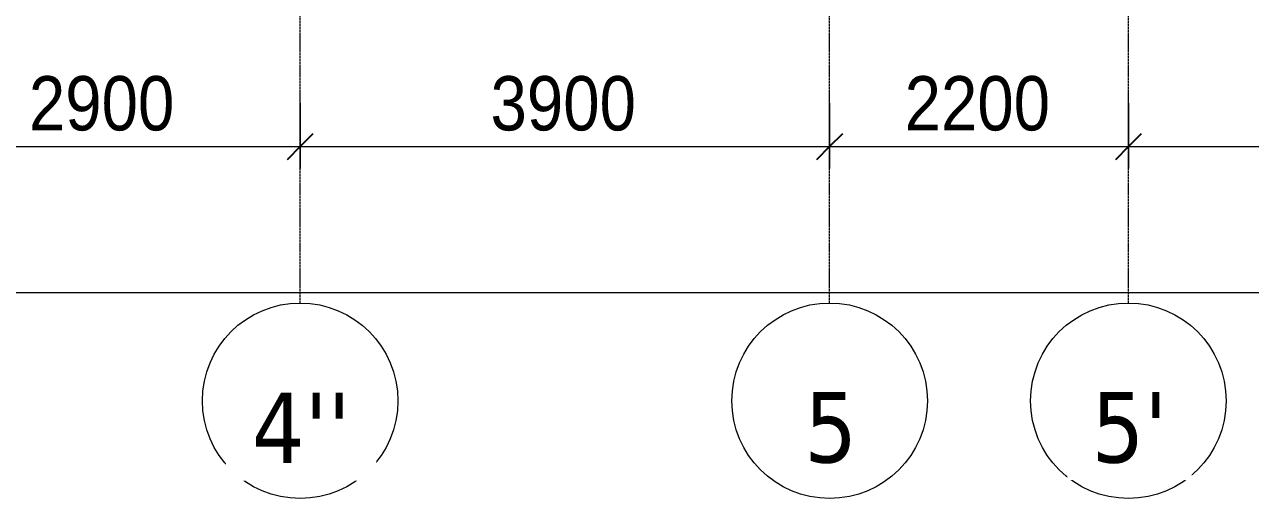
# Model space of a CAD drawing. Header units: millimetres. Extents: x 26124 to 258712, y -8723 to 35400.
# Drawn here: x 46823 to 55852, y -7761 to -4269 of the extents above; entities that cross this region are included whole.
import ezdxf

# ---------------------------------------------------------------- set-up
doc = ezdxf.new("R2010")
doc.units = ezdxf.units.MM
doc.linetypes.add('Grid Line', pattern=[22.225, 12.7, -3.175, 3.175, -3.175])
for name, color, linetype, lineweight in [('A-ANNO-DIMS', 211, 'Continuous', 9), ('A-ANNO-DIMS-160', 211, 'Continuous', 9), ('S-GRID-1', 1, 'Grid Line', 9), ('S-GRID-IDEN', 1, 'Continuous', 9)]:
    doc.layers.add(name, color=color, linetype=linetype, lineweight=lineweight)
doc.styles.add('Tahoma_B_1', font='tahomabd.ttf', dxfattribs={"height": 520})
doc.styles.add('UTM Avo', font='', dxfattribs={"width": 0.9, "height": 400})
doc.styles.get('UTM Avo').set_extended_font_data('UTM Avo')
doc.dimstyles.new('1_Dim_chi_tiet_2_5', dxfattribs={"dimscale": 304.8, "dimtxt": 399.720379, "dimasz": 0.629921, "dimexe": 0.524934, "dimexo": 0.0625, "dimgap": 0.052493, "dimtad": 1, "dimdec": 0, "dimrnd": 5, "dimzin": 0, "dimdsep": 46, "dimtxsty": 'UTM Avo', "dimblk1": 'OBLIQUE', "dimblk2": 'OBLIQUE', "dimsah": 1, "dimcen": 0.09, "dimdle": 0.524934, "dimazin": 0, "dimtfac": 1, "dimtdec": 4, "dimtix": 1, "dimtmove": 0, "dimatfit": 3, "dimfxl": 1.049869, "dimfxlon": 1, "dimtvp": 1, "dimtolj": 1, "dimtzin": 0, "dimarcsym": 2})

# ---------------------------------------------------------------- blocks, each defined once
blk = doc.blocks.new('Grid - M_Grid Head - Circle-353313-TKCS_MẶT CẮT 3')
at = {"layer": 'S-GRID-IDEN'}
blk.add_circle((33652.6, -7040.6), 720, dxfattribs=at)
blk = doc.blocks.new('DIMBLOCK59-TKCS_MẶT CẮT 3')
at = {"layer": 'A-ANNO-DIMS-160'}
for p, q in [((45952.6, -4848.9), (45952.6, -5328.9)), ((45952.6, -5168.9), (45952.6, -4848.9)), ((48852.6, -4848.9), (48852.6, -5328.9)), ((48852.6, -5168.9), (48852.6, -4848.9)), ((45952.6, -5168.9), (48852.6, -5168.9))]:
    blk.add_line(p, q, dxfattribs=at)
at = {"layer": 'A-ANNO-DIMS-160', "lineweight": 25}
for p, q in [((45952.6, -5168.9), (46048.6, -5072.9)), ((48852.6, -5168.9), (48948.6, -5072.9)), ((45952.6, -5168.9), (45856.6, -5264.9)), ((48852.6, -5168.9), (48756.6, -5264.9))]:
    blk.add_line(p, q, dxfattribs=at)
at = {"layer": 'A-ANNO-DIMS-160', "color": 0, "insert": (46854.8, -4649.3), "char_height": 400, "width": 1314.636, "attachment_point": 1, "line_spacing_factor": 1.110334, "style": 'UTM Avo'}
blk.add_mtext('2900', dxfattribs=at)
blk = doc.blocks.new('_Oblique')
at = {"color": 0, "linetype": 'ByBlock', "lineweight": -2}
blk.add_line((-0.5, -0.5), (0.5, 0.5), dxfattribs=at)
blk = doc.blocks.new('DIMBLOCK60-TKCS_MẶT CẮT 3')
at = {"layer": 'A-ANNO-DIMS-160'}
for p, q in [((48852.6, -4848.9), (48852.6, -5328.9)), ((48852.6, -5168.9), (48852.6, -4848.9)), ((52752.6, -4848.9), (52752.6, -5328.9)), ((52752.6, -5168.9), (52752.6, -4848.9)), ((48852.6, -5168.9), (52752.6, -5168.9))]:
    blk.add_line(p, q, dxfattribs=at)
at = {"layer": 'A-ANNO-DIMS-160', "lineweight": 25}
for p, q in [((48852.6, -5168.9), (48948.6, -5072.9)), ((52752.6, -5168.9), (52848.6, -5072.9)), ((48852.6, -5168.9), (48756.6, -5264.9)), ((52752.6, -5168.9), (52656.6, -5264.9))]:
    blk.add_line(p, q, dxfattribs=at)
at = {"layer": 'A-ANNO-DIMS-160', "color": 0, "insert": (50254.8, -4649.3), "char_height": 400, "width": 1314.636, "attachment_point": 1, "line_spacing_factor": 1.110334, "style": 'UTM Avo'}
blk.add_mtext('3900', dxfattribs=at)
blk = doc.blocks.new('DIMBLOCK61-TKCS_MẶT CẮT 3')
at = {"layer": 'A-ANNO-DIMS-160'}
for p, q in [((52752.6, -4848.9), (52752.6, -5328.9)), ((52752.6, -5168.9), (52752.6, -4848.9)), ((54952.6, -4848.9), (54952.6, -5328.9)), ((54952.6, -5168.9), (54952.6, -4848.9)), ((52752.6, -5168.9), (54952.6, -5168.9))]:
    blk.add_line(p, q, dxfattribs=at)
at = {"layer": 'A-ANNO-DIMS-160', "lineweight": 25}
for p, q in [((52752.6, -5168.9), (52848.6, -5072.9)), ((54952.6, -5168.9), (55048.6, -5072.9)), ((52752.6, -5168.9), (52656.6, -5264.9)), ((54952.6, -5168.9), (54856.6, -5264.9))]:
    blk.add_line(p, q, dxfattribs=at)
at = {"layer": 'A-ANNO-DIMS-160', "color": 0, "insert": (53304.8, -4649.3), "char_height": 400, "width": 1314.636, "attachment_point": 1, "line_spacing_factor": 1.110334, "style": 'UTM Avo'}
blk.add_mtext('2200', dxfattribs=at)
blk = doc.blocks.new('DIMBLOCK62-TKCS_MẶT CẮT 3')
at = {"layer": 'A-ANNO-DIMS-160'}
for p, q in [((54952.6, -4848.9), (54952.6, -5328.9)), ((54952.6, -5168.9), (54952.6, -4848.9)), ((105952.6, -4848.9), (105952.6, -5328.9)), ((105952.6, -5168.9), (105952.6, -4848.9)), ((54952.6, -5168.9), (105952.6, -5168.9))]:
    blk.add_line(p, q, dxfattribs=at)
at = {"layer": 'A-ANNO-DIMS-160', "lineweight": 25}
for p, q in [((54952.6, -5168.9), (55048.6, -5072.9)), ((105952.6, -5168.9), (106048.6, -5072.9)), ((54952.6, -5168.9), (54856.6, -5264.9)), ((105952.6, -5168.9), (105856.6, -5264.9))]:
    blk.add_line(p, q, dxfattribs=at)
at = {"layer": 'A-ANNO-DIMS-160', "color": 0, "insert": (79767.9, -4649.3), "char_height": 400, "width": 1643.295, "attachment_point": 1, "line_spacing_factor": 1.110334, "style": 'UTM Avo'}
blk.add_mtext('51000', dxfattribs=at)
blk = doc.blocks.new('DIMBLOCK70-TKCS_MẶT CẮT 3')
at = {"layer": 'A-ANNO-DIMS-160'}
for p, q in [((33652.6, -5923.3), (33652.6, -6403.3)), ((33652.6, -6243.3), (33652.6, -5923.3)), ((127252.6, -5923.3), (127252.6, -6403.3)), ((127252.6, -6243.3), (127252.6, -5923.3)), ((33492.6, -6243.3), (127412.6, -6243.3))]:
    blk.add_line(p, q, dxfattribs=at)
at = {"layer": 'A-ANNO-DIMS-160', "lineweight": 25}
for p, q in [((33652.6, -6243.3), (33748.6, -6147.3)), ((127252.6, -6243.3), (127348.6, -6147.3)), ((33652.6, -6243.3), (33556.6, -6339.3)), ((127252.6, -6243.3), (127156.6, -6339.3))]:
    blk.add_line(p, q, dxfattribs=at)
at = {"layer": 'A-ANNO-DIMS-160', "color": 0, "insert": (79767.9, -5723.7), "char_height": 400, "width": 1643.295, "attachment_point": 1, "line_spacing_factor": 1.110334, "style": 'UTM Avo'}
blk.add_mtext('93600', dxfattribs=at)

msp = doc.modelspace()

# ---------------------------------------------------------------- linework, layer by layer
at = {"layer": 'S-GRID-1'}
for p, q in [((48852.6, -6320.6), (48852.6, -2320.6)), ((52752.6, -6320.6), (52752.6, -2320.6)), ((54952.6, -6320.6), (54952.6, -2320.6))]:
    msp.add_line(p, q, dxfattribs=at)

# ---------------------------------------------------------------- block references
at = {"layer": 'S-GRID-IDEN'}
for p in [(15200, 0), (19100, 0), (21300, 0)]:
    msp.add_blockref('Grid - M_Grid Head - Circle-353313-TKCS_MẶT CẮT 3', p, dxfattribs=at)

# ---------------------------------------------------------------- dimensions: what is measured, and where the dimension line sits
at = {"layer": 'A-ANNO-DIMS'}
for base, p1, p2, override, picture, middle in [((48852.6, -5168.9), (45952.6, -4848.9), (48852.6, -4848.9), {"dimpost": '<>', "dimfxl": 2900.000001}, 'DIMBLOCK59-TKCS_MẶT CẮT 3', (47402.6, -4945.9)), ((52752.6, -5168.9), (48852.6, -4848.9), (52752.6, -4848.9), {"dimpost": '<>', "dimfxl": 3899.999999}, 'DIMBLOCK60-TKCS_MẶT CẮT 3', (50802.6, -4945.9)), ((54952.6, -5168.9), (52752.6, -4848.9), (54952.6, -4848.9), {"dimpost": '<>', "dimfxl": 2200}, 'DIMBLOCK61-TKCS_MẶT CẮT 3', (53852.6, -4945.9)), ((105952.6, -5168.9), (54952.6, -4848.9), (105952.6, -4848.9), {"dimpost": '<>', "dimfxl": 51000}, 'DIMBLOCK62-TKCS_MẶT CẮT 3', (80452.6, -4945.9)), ((127252.6, -6243.3), (33652.6, -5923.3), (127252.6, -5923.3), {"dimpost": '<>', "dimfxl": 93600}, 'DIMBLOCK70-TKCS_MẶT CẮT 3', (80452.6, -6020.3))]:
    dim = msp.add_linear_dim(base=base, p1=p1, p2=p2, dimstyle='1_Dim_chi_tiet_2_5', override=override, dxfattribs=at)
    dim.commit()
    dim.dimension.update_dxf_attribs({"geometry": picture, "text_midpoint": middle})

# ---------------------------------------------------------------- next in the draw order: texts
at = {"layer": 'S-GRID-IDEN', "char_height": 520, "attachment_point": 5, "line_spacing_factor": 0.996129, "style": 'Tahoma_B_1', "bg_fill": 3, "box_fill_scale": 1.25, "bg_fill_color": 256, "bg_fill_true_color": 13158600, "bg_fill_transparency": 0}
for s, insert, width in [("\\pt2031.9988,4063.9976,6096.0016,8128.0004,10159.9992,12191.998,14224.002,16256.0008,18287.9996,20319.9984,22352.0024,24384.0012,26416,28447.9988,30479.9976,32512.0016,34544.0004,36575.9992,38607.998,40640.002,42672.0008,44703.9996,46735.9984,48768.0024,50800.0012,52832,54863.9988,56895.9976,58928.0016,60960.0004,62991.9992,65023.998;4''", (48860.1, -7240.3), 846.4), ('\\pt2031.9988,4063.9976,6096.0016,8128.0004,10159.9992,12191.998,14224.002,16256.0008,18287.9996,20319.9984,22352.0024,24384.0012,26416,28447.9988,30479.9976,32512.0016,34544.0004,36575.9992,38607.998,40640.002,42672.0008,44703.9996,46735.9984,48768.0024,50800.0012,52832,54863.9988,56895.9976,58928.0016,60960.0004,62991.9992,65023.998;5', (52760.1, -7240.3), 465.6), ("\\pt2031.9988,4063.9976,6096.0016,8128.0004,10159.9992,12191.998,14224.002,16256.0008,18287.9996,20319.9984,22352.0024,24384.0012,26416,28447.9988,30479.9976,32512.0016,34544.0004,36575.9992,38607.998,40640.002,42672.0008,44703.9996,46735.9984,48768.0024,50800.0012,52832,54863.9988,56895.9976,58928.0016,60960.0004,62991.9992,65023.998;5'", (54960.1, -7240.3), 656)]:
    msp.add_mtext(s, dxfattribs=dict(at, insert=insert, width=width))

doc.saveas('drawing.dxf')
